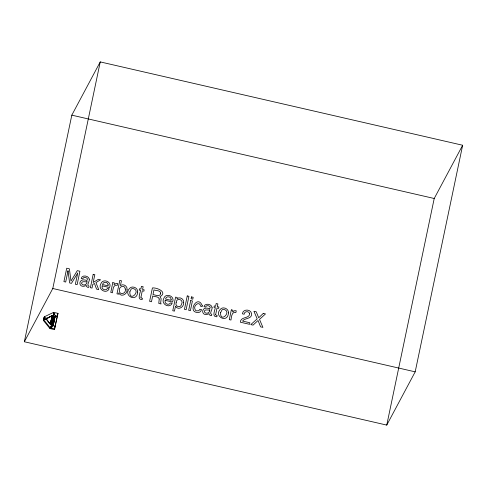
<?xml version="1.0" encoding="UTF-8"?>
<svg xmlns="http://www.w3.org/2000/svg" width="487" height="487" viewBox="0 0 487 487"><rect width="100%" height="100%" fill="white"/><g stroke="black" fill="none" stroke-linecap="round" stroke-linejoin="round"><path stroke-width="0.73" d="M53.162 325.663L53.333 324.841L50.411 324.19L46.795 319.642L43.879 318.973L43.727 319.271L44.019 317.853L46.935 318.522L52.188 315.643L55.104 316.386L55.262 315.631L57.448 316.136L58.026 313.372L53.625 312.362L44.341 316.787L43.361 320.416L49.942 328.561L54.41 329.596L55.348 326.168L53.162 325.663L52.913 326.138L55.262 315.631M24.35 341.752L71.814 115.151L100.249 61.904L462.65 145.248L415.186 371.849L386.751 425.096L24.35 341.752L52.785 288.505L100.249 61.904M43.361 320.416L43.879 318.973M44.019 317.853L44.341 316.787M50.374 323.958L50.611 323.271L53.521 323.94L53.412 324.476L50.374 323.958L53.284 324.628L50.423 323.709M53.71 323.045L53.473 323.727L50.563 323.058L50.8 322.376L53.71 323.045L53.594 323.581L50.685 322.911L53.594 323.581M53.777 322.607L50.867 321.937M50.934 321.262L53.978 321.779L50.989 321.012C51.123 320.105 54.903 320.702 53.85 321.931L50.934 321.262L51.366 319.21L51.555 318.778L54.465 319.448L54.355 319.983L51.312 319.466L54.227 320.136L54.465 319.448M54.532 319.009L51.5 318.565L54.538 319.082L51.628 318.413L51.744 317.877L54.654 318.547L54.538 319.082M51.689 317.664L51.926 316.976L54.842 317.646L54.605 318.334L51.744 317.414M51.878 316.763L54.915 317.281L55.031 316.751L52.115 316.081L51.878 316.763L54.915 317.281M50.496 323.806L50.611 323.271M50.873 322.01L50.989 321.475L53.899 322.144L53.789 322.68M51.062 321.11L51.178 320.574M51.251 320.209L51.366 319.673L54.276 320.343L54.167 320.878L51.245 320.142L54.167 320.878M51.439 319.314L51.555 318.778M51.817 317.512L51.926 316.976M52.115 316.081L51.999 316.544M53.978 321.779L54.087 321.243M54.41 329.596L57.515 314.779M57.448 316.136L55.092 326.637L55.348 326.168M386.751 425.096L434.215 198.495L462.65 145.248M50.685 322.911L50.8 322.376M50.423 324.172L50.234 324.604M53.15 325.273L53.333 324.841M51.5 318.565L51.744 317.877M54.154 320.811L51.123 320.361L51.366 319.673M50.751 322.163L50.989 321.475M54.654 318.084L54.842 317.646M54.842 317.183L55.031 316.751M54.465 318.979L54.654 318.547M54.087 320.781L54.276 320.343M53.716 322.577L53.899 322.144M53.339 324.379L53.521 323.94M46.636 319.941L46.795 319.642L50.356 324.385L53.266 325.054M53.272 313.025L53.625 312.362M46.935 318.522L52.188 315.643L47.081 318.248L44.177 317.561M49.942 328.561L50.295 327.897L43.72 319.752M57.673 314.036L58.026 313.372M71.814 115.151L434.215 198.495M52.785 288.505L415.186 371.849M55.013 316.106L57.198 316.605M52.182 315.734L55.098 316.404L52.066 315.868M52.048 316.294L54.964 316.964M51.859 317.189L54.775 317.859M51.671 318.09L54.587 318.76M51.488 318.991L54.398 319.661M51.366 319.21L54.355 319.983M51.299 319.886L54.209 320.556M51.111 320.787L54.02 321.457M44.451 319.435L45.906 319.77M50.922 321.688L53.832 322.357M50.733 322.589L53.643 323.258M50.545 323.484L53.454 324.153M50.295 327.897L54.769 328.926M47.988 321.688L48.889 322.857M53.357 313.987A0.749 0.718 28.1 0 1 54.453 314.827M51.926 326.156A0.749 0.718 28.1 0 1 51.707 327.355A0.749 0.718 28.1 0 1 50.685 326.619A0.749 0.718 28.1 0 1 51.768 326.04M140.956 297.186L141.169 297.953L142.399 298.312L142.131 299.608C136.792 299.943 140.226 293.034 140.585 290.416L139.221 290.1L139.507 288.761L140.865 289.071L141.437 286.344L143.141 286.74L142.569 289.467L144.176 289.832L143.896 291.177L142.289 290.806L140.956 297.186M215.692 314.371L215.905 315.138L217.141 315.497L216.867 316.793C211.535 317.128 214.962 310.225 215.321 307.601L213.963 307.291L214.243 305.946L215.601 306.262L216.173 303.535L217.884 303.925L217.312 306.652L218.913 307.023L218.633 308.362L217.032 307.997L215.692 314.371M108.126 284.84L108.096 285.839L102.514 284.554C102.946 281.328 108.114 281.65 108.126 284.84M171.12 299.328L171.089 300.327L165.507 299.042C165.939 295.816 171.107 296.133 171.12 299.328M202.233 305.678L202.202 306.621L200.565 306.244C199.883 300.479 192.724 305.465 195.129 309.568A2.131 2.051 28.1 0 0 196.298 310.822L198.72 310.791L199.932 309.275L201.569 309.653L200.723 311.217A3.549 3.415 28.1 0 1 198.885 312.423C186.174 313.628 197.582 293.545 202.233 305.678M249.703 313.707C249.454 318.961 240.572 316.294 240.335 322.193L249.557 324.312L249.88 322.759L242.544 321.073C244.772 317.755 252.333 319.174 251.578 313.652C250.866 309.002 242.757 308.703 242.429 313.835L244.145 314.231C244.218 311.047 249.058 310.724 249.703 313.707M102.191 285.851C100.839 289.181 105.916 291.488 107.487 288.426L109.143 288.809C106.458 294.58 97.613 289.369 100.772 283.994C102.605 277.846 112.394 281.669 109.557 287.543L102.191 285.851M165.19 300.339C163.833 303.663 168.91 305.976 170.48 302.914L172.142 303.291C169.458 309.068 160.607 303.858 163.766 298.482C165.598 292.328 175.387 296.157 172.55 302.031L165.19 300.339M159.225 298.988L158.762 303.431L161.051 303.955L160.686 302.695L161.173 298.677L159.961 296.802C168.045 292.17 157.033 287.464 152.413 287.92L149.606 301.325L151.469 301.751L152.675 296.005C154.556 297.015 158.738 296.151 159.225 298.988M129.834 291.853C129.42 302.798 141.79 290.355 132.872 288.517A2.362 2.277 28.1 0 0 131.119 289.241L129.834 291.853M220.593 312.727C220.179 323.672 232.549 311.223 223.63 309.385A2.362 2.277 28.1 0 0 221.877 310.116L220.593 312.727M125.275 289.022C126.681 293.74 119.096 295.731 119.4 290.459C118.426 286.38 125.129 284.347 125.275 289.022M51.038 326.174C51.841 328.396 52.748 324.586 51.038 326.174M89.261 279.106C90.095 280.859 85.901 285.839 89.024 286.167L88.768 287.385L87.569 287.281L86.43 286.386L86.327 285.412C77.89 289.735 77.427 276.86 86.887 280.53L87.49 278.917C86.692 277.267 83.344 276.653 82.79 278.844L81.213 278.485C81.913 274.54 88.762 275.642 89.261 279.106M212.052 307.346C212.886 309.099 208.692 314.078 211.815 314.407L211.559 315.619L210.36 315.515L209.221 314.626L209.118 313.652C200.674 317.974 200.218 305.093 209.678 308.77L210.281 307.157C209.483 305.507 206.129 304.892 205.581 307.084L204.004 306.719C204.704 302.78 211.553 303.882 212.052 307.346M160.716 293.107C160.728 297.283 155.164 295.037 152.991 294.495L153.953 289.911C155.931 290.903 160.308 290.082 160.716 293.107M176.154 302.671C174.51 306.524 180.732 308.539 181.499 304.418C184.305 299.645 176.294 296.881 176.154 302.671M137.699 292.048C137.03 303.425 121.86 295.025 130.199 287.854A4.267 4.109 28.1 0 1 132.908 287.044C135.526 287.056 137.973 289.345 137.699 292.048M228.458 312.916C227.788 324.293 212.618 315.899 220.958 308.728A4.267 4.109 28.1 0 1 223.667 307.918C226.285 307.93 228.732 310.213 228.458 312.916M183.654 302.64C184.281 307.157 177.883 310.809 175.497 306.134L174.449 311.12L172.763 310.736L175.618 297.113L177.256 297.49L176.988 298.787C179.697 296.254 184.287 299.109 183.654 302.64M127.058 289.619C127.649 294.172 120.977 297.77 118.804 292.93L118.542 294.178L116.983 293.825L119.796 280.372L121.44 280.749L120.423 285.613C123.181 283.276 127.734 286.106 127.058 289.619M67.936 271.125L65.702 282.028L63.919 281.62L66.725 268.215L69.404 268.83L70.986 281.072L77.287 270.644L79.935 271.253L77.129 284.658L75.357 284.25L77.762 272.951L71.461 283.355L69.617 282.929L68.022 270.717L67.936 271.125M87.015 281.717C87.49 284.761 82.881 286.338 81.585 283.623C81.463 280.506 85.231 282.241 87.015 281.717M93.2 274.303L90.393 287.707L92.013 288.079L92.78 284.414L94.46 283.477L96.56 289.126L98.721 289.625L95.939 282.576L100.553 279.8L98.392 279.307L93.187 282.46L94.819 274.68L93.2 274.303M112.807 282.624L110.762 292.395L112.454 292.778C112.874 290.289 113.148 283.69 117.367 285.303L117.732 283.574L116.216 283.361L114.061 284.676L114.415 282.99L112.807 282.624M187.252 295.932L184.439 309.336L186.131 309.726L188.938 296.321L187.252 295.932M190.697 300.582L188.664 310.304L190.38 310.7L192.414 300.978L190.697 300.582M191.47 296.906L191.081 298.768L192.797 299.158L193.187 297.301L191.47 296.906M209.806 309.957C210.281 312.995 205.672 314.578 204.376 311.863C204.254 308.746 208.022 310.475 209.806 309.957M231.331 309.878L229.286 319.649L230.972 320.038C231.398 317.548 231.672 310.943 235.891 312.563L236.256 310.828L234.74 310.615L232.585 311.936L232.938 310.249L231.331 309.878M263.272 313.415L258.707 317.743L256.265 311.808L253.928 311.272L257.185 318.863L250.811 324.598L253.063 325.115L258.037 320.483L260.594 326.85L262.913 327.38L259.504 319.399L265.494 313.926L263.272 313.415M53.448 314.304A0.749 0.718 28.1 0 0 54.739 314.328A0.749 0.718 28.1 0 0 54.081 313.226A0.749 0.718 28.1 0 0 53.448 314.304"/></g></svg>
